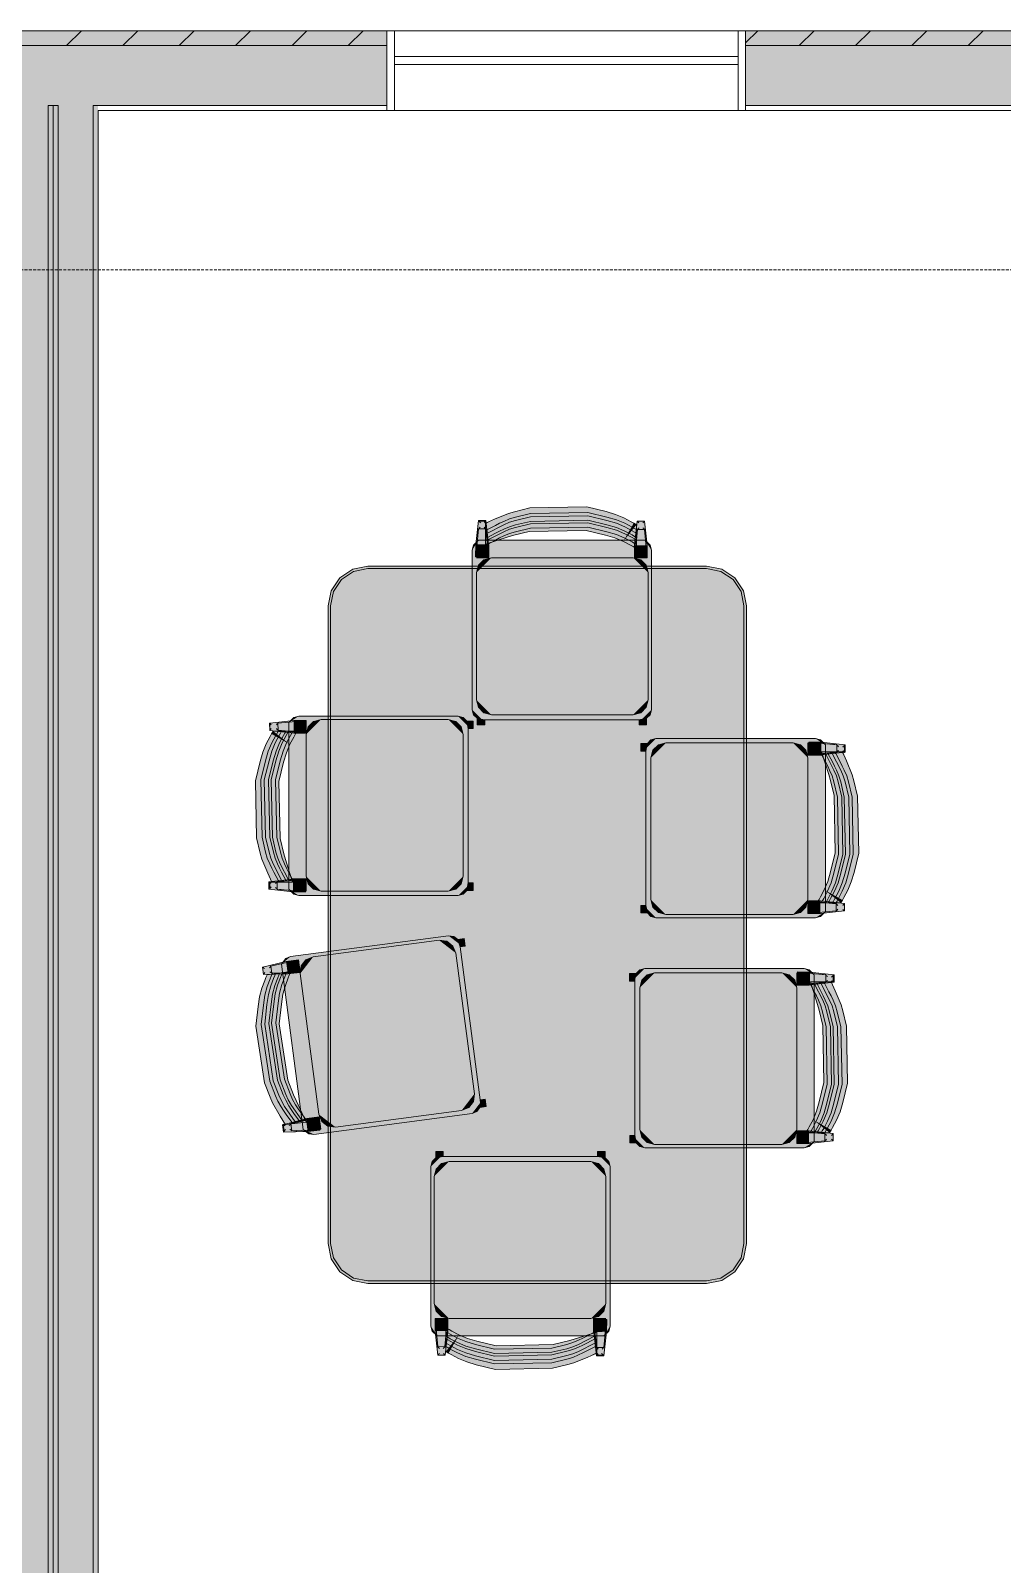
# Model space of a CAD drawing. Header units: inches. Extents: x 99 to 12024, y -5408 to 2559.
# Drawn here: x 8445.4 to 8542.9, y -4552.9 to -4399 of the extents above; entities that cross this region are included whole.
import ezdxf

# ---------------------------------------------------------------- set-up
doc = ezdxf.new("R2010")
doc.units = ezdxf.units.IN
doc.header["$LTSCALE"] = 96
doc.header["$MEASUREMENT"] = 0
doc.linetypes.add('Dash', pattern=[0.225, 0.15, -0.075])
for name, color, linetype, lineweight in [('Doors', 5, 'Continuous', 5), ('Walls_  Normal', 6, 'Continuous', 13), ('Windows', 5, 'Continuous', 5)]:
    doc.layers.add(name, color=color, linetype=linetype, lineweight=lineweight)
doc.layers.add('Furniture_ Interior', color=7, linetype='Continuous', lineweight=25, true_color=0x8080c0)
doc.layers.add('Hatch', color=7, linetype='Continuous', lineweight=0, true_color=0x919191)

# ---------------------------------------------------------------- blocks, each defined once
blk = doc.blocks.new('Seating_Chairs_Side Chairs_Ladder-back Chair')
at = {"layer": 'Furniture_ Interior', "color": 163, "lineweight": 0, "true_color": 0x8080c0, "transparency": 33554687}
for p, q in [((-7.6, 20.43), (-7.6, 20.43)), ((7.59, 20.43), (7.59, 20.43)), ((-8.3, 19.6), (-7.59, 19.59)), ((7.49, 19.51), (7.49, 19.57)), ((7.52, 19.21), (7.55, 19.19)), ((7.64, 19.68), (8.35, 19.68)), ((7.32, 18.02), (7.34, 18.18))]:
    blk.add_line(p, q, dxfattribs=at)
for points in [[(5.39, 18.85), (4.8, 19.02), (3.28, 19.39), (-2.46, 19.51), (-4.38, 19.03), (-5.34, 18.76), (-6.18, 18.41), (-6.9, 18.02), (-7.16, 17.88), (-7.5, 17.7), (-7.5, 20.08), (-7.22, 20.24), (-6.96, 20.38), (-6.23, 20.77), (-5.4, 21.12), (-4.44, 21.4), (-2.52, 21.87), (3.22, 21.76), (4.74, 21.39), (5.34, 21.22), (6.75, 20.63), (7.67, 20.23), (7.67, 20.16), (7.67, 18.14)], [(-8.57, 16.77), (-8.57, 18.02), (-8.3, 20.43), (-8.3, 20.44), (-7.57, 20.43), (-7.3, 18.02), (-7.29, 16.77)], [(7.37, 16.86), (7.37, 18.11), (7.64, 20.52), (7.64, 20.52), (8.37, 20.52), (8.64, 18.1), (8.65, 16.86)], [(8.87, 18.02), (9, 17.52), (9, 1.51), (8.87, 1.01), (8.5, 0.65), (8, 0.51), (-8, 0.51), (-8.5, 0.65), (-8.87, 1.01), (-9, 1.51), (-9, 17.52), (-8.87, 18.02), (-8.37, 18.52), (8.37, 18.52)], [(-8.47, 1.76), (-8.67, 2.51), (-8.67, 15.27), (-8.47, 16.02), (-7.92, 16.57), (-7.17, 16.77), (7.07, 16.77), (7.82, 16.57), (8.37, 16.02), (8.57, 15.27), (8.57, 2.51), (8.37, 1.76), (7.82, 1.21), (7.07, 1.01), (-7.17, 1.01), (-7.92, 1.21)], [(-7.76, 0.51), (-7.76, 0.01), (-8.51, 0.01), (-8.51, 0.65)], [(8.49, 0), (7.74, 0), (7.74, 0.5), (8.49, 0.63)]]:
    blk.add_lwpolyline(points, close=True, dxfattribs=at)
for points in [[(-8.3, 20.43), (-8.3, 20.43), (-8.57, 18.02), (-8.58, 16.77), (-7.32, 16.77), (-7.59, 19.59), (-7.59, 19.6), (-7.6, 19.6), (-7.6, 19.6), (-7.63, 19.63), (-7.63, 19.63), (-7.68, 19.69), (-7.68, 19.69), (-7.76, 19.76)], [(-8.15, 20.27), (-8.23, 20.35), (-8.28, 20.41), (-8.3, 20.43), (-7.6, 20.43), (-7.62, 20.41), (-7.67, 20.35), (-7.75, 20.27)], [(5.83, 20.42), (5.24, 20.67), (4.65, 20.84), (3.13, 21.2), (-2.61, 21.32), (-4.53, 20.85), (-5.5, 20.57), (-6.33, 20.22), (-7.05, 19.83), (-7.31, 19.69), (-7.59, 19.53)], [(7.51, 19.21), (5.83, 20.07), (5.24, 20.32), (4.65, 20.49), (3.13, 20.86), (-2.61, 20.97), (-4.53, 20.5), (-5.5, 20.22), (-6.33, 19.87), (-7.05, 19.48), (-7.31, 19.34), (-7.56, 19.2)], [(5.83, 19.64), (5.24, 19.88), (4.65, 20.06), (3.13, 20.42), (-2.61, 20.54), (-4.53, 20.07), (-5.5, 19.79), (-6.33, 19.44), (-7.05, 19.05), (-7.31, 18.91), (-7.48, 18.81)], [(5.83, 18.95), (5.24, 19.19), (4.65, 19.36), (3.13, 19.73), (-2.61, 19.84), (-4.53, 19.37), (-5.5, 19.09), (-6.33, 18.74), (-7.05, 18.35), (-7.31, 18.21), (-7.41, 18.16), (-7.45, 18.57), (-7.31, 18.65), (-7.05, 18.79), (-6.33, 19.18), (-5.5, 19.53), (-4.53, 19.81), (-2.61, 20.28), (3.13, 20.16), (4.65, 19.8), (5.24, 19.62), (5.83, 19.38), (7.44, 18.55)], [(7.51, 19.56), (6.66, 20.01), (6.24, 20.22), (5.83, 20.42)], [(7.64, 20.51), (7.64, 20.51), (7.37, 18.1), (7.37, 16.85), (8.62, 16.85), (8.35, 19.68), (8.35, 19.68), (8.35, 19.68), (8.34, 19.68), (8.31, 19.71), (8.31, 19.71), (8.26, 19.77), (8.26, 19.77), (8.18, 19.85)], [(7.75, 20.27), (7.67, 20.35), (7.61, 20.41), (7.59, 20.43), (8.3, 20.43), (8.28, 20.41), (8.22, 20.35), (8.14, 20.27)], [(7.79, 20.36), (7.71, 20.44), (7.66, 20.49), (7.64, 20.51), (8.35, 20.51), (8.33, 20.49), (8.27, 20.44), (8.19, 20.36)], [(-8.14, 19.76), (-8.22, 19.69), (-8.22, 19.69), (-8.27, 19.63), (-8.27, 19.63), (-8.3, 19.6), (-8.3, 19.6), (-8.31, 19.6), (-8.31, 19.59), (-8.58, 16.77)], [(-7.51, 19.08), (-7.48, 18.81), (-7.52, 18.79)], [(7.51, 18.78), (6.66, 19.23), (6.24, 19.44), (5.83, 19.64)], [(7.44, 18.52), (7.4, 18.14), (6.66, 18.53), (6.24, 18.75), (5.83, 18.95)], [(7.8, 19.85), (7.73, 19.77), (7.73, 19.77), (7.67, 19.71), (7.67, 19.71), (7.64, 19.68), (7.64, 19.68), (7.64, 19.68), (7.64, 19.68), (7.37, 16.85)], [(8.41, 19.46), (8.44, 19.2), (8.4, 19.18)], [(8.57, 18.58), (8.59, 18.4), (8.59, 17.15)], [(-7.35, 18.19), (-7.33, 18.02), (-7.32, 16.77)], [(8.57, 16.77), (7.32, 16.77), (7.32, 18.02)]]:
    blk.add_lwpolyline(points, dxfattribs=at)
at = {"layer": 'Furniture_ Interior', "lineweight": 0, "transparency": 33554687}
blk.add_lwpolyline([(7.75, 19.76), (7.68, 19.69), (7.68, 19.69), (7.62, 19.63), (7.62, 19.63), (7.59, 19.6), (7.59, 19.6), (7.59, 19.6), (7.59, 19.59), (7.32, 16.77)], dxfattribs=at)
at = {"layer": 'Furniture_ Interior', "color": 7, "lineweight": 0, "true_color": 0xffffff, "transparency": 33554687}
for points in [[(-4.44, 21.4), (-2.52, 21.87), (-4.44, 21.4), (-2.46, 19.51)], [(-2.46, 19.51), (-2.52, 21.87), (-2.46, 19.51), (3.22, 21.76)], [(3.28, 19.39), (-2.46, 19.51), (3.28, 19.39), (3.22, 21.76)], [(3.28, 19.39), (3.22, 21.76), (3.28, 19.39), (4.74, 21.39)], [(-8.57, 18.02), (-8.3, 20.43), (-8.57, 18.02), (-7.57, 20.43)], [(-7.57, 20.43), (-7.3, 18.02), (-7.57, 20.43), (-8.57, 18.02)], [(-8.3, 20.44), (-7.57, 20.43), (-8.3, 20.44), (-8.3, 20.43)], [(-7.5, 20.08), (-7.22, 20.24), (-7.5, 20.08), (-6.18, 18.41)], [(-6.9, 18.02), (-7.5, 20.08), (-6.9, 18.02), (-6.18, 18.41)], [(-7.5, 17.7), (-7.5, 20.08), (-7.5, 17.7), (-7.16, 17.88)], [(-7.16, 17.88), (-7.5, 20.08), (-7.16, 17.88), (-6.9, 18.02)], [(-6.18, 18.41), (-7.22, 20.24), (-6.18, 18.41), (-6.96, 20.38)], [(-5.34, 18.76), (-6.96, 20.38), (-5.34, 18.76), (-6.23, 20.77)], [(-5.34, 18.76), (-6.18, 18.41), (-5.34, 18.76), (-6.96, 20.38)], [(-6.23, 20.77), (-5.4, 21.12), (-6.23, 20.77), (-5.34, 18.76)], [(-5.4, 21.12), (-4.44, 21.4), (-5.4, 21.12), (-4.38, 19.03)], [(-5.34, 18.76), (-5.4, 21.12), (-5.34, 18.76), (-4.38, 19.03)], [(-4.38, 19.03), (-4.44, 21.4), (-4.38, 19.03), (-2.46, 19.51)], [(4.8, 19.02), (3.28, 19.39), (4.8, 19.02), (4.74, 21.39)], [(4.8, 19.02), (4.74, 21.39), (4.8, 19.02), (5.34, 21.22)], [(5.39, 18.85), (4.8, 19.02), (5.39, 18.85), (5.34, 21.22)], [(5.34, 21.22), (6.75, 20.63), (5.34, 21.22), (5.39, 18.85)], [(6.75, 20.63), (7.67, 20.16), (6.75, 20.63), (5.39, 18.85)], [(5.39, 18.85), (7.67, 20.16), (5.39, 18.85), (7.67, 18.14)], [(7.67, 20.23), (7.67, 20.16), (7.67, 20.23), (6.75, 20.63)], [(7.37, 18.11), (7.64, 20.52), (7.37, 18.11), (8.37, 20.52)], [(8.37, 20.52), (8.64, 18.1), (8.37, 20.52), (7.37, 18.11)], [(9, 17.52), (-9, 17.52), (9, 17.52), (-8.37, 18.52)], [(-8.87, 18.02), (-8.37, 18.52), (-8.87, 18.02), (-9, 17.52)], [(8.37, 18.52), (9, 17.52), (8.37, 18.52), (-8.37, 18.52)], [(8.37, 18.52), (8.87, 18.02), (8.37, 18.52), (9, 17.52)], [(-9, 1.51), (-9, 17.52), (-9, 1.51), (9, 1.51)], [(9, 1.51), (-9, 17.52), (9, 1.51), (9, 17.52)], [(-8.57, 18.02), (-7.3, 18.02), (-8.57, 18.02), (-8.57, 16.77)], [(-8.57, 16.77), (-7.3, 18.02), (-8.57, 16.77), (-7.29, 16.77)], [(7.37, 18.11), (8.64, 18.1), (7.37, 18.11), (7.37, 16.86)], [(7.37, 16.86), (8.64, 18.1), (7.37, 16.86), (8.65, 16.86)], [(-8.67, 15.27), (-8.47, 16.02), (-8.67, 15.27), (-7.17, 16.77)], [(-8.67, 15.27), (-7.17, 16.77), (-8.67, 15.27), (-7.17, 1.01)], [(-8.47, 16.02), (-7.92, 16.57), (-8.47, 16.02), (-7.17, 16.77)], [(-7.17, 16.77), (7.07, 16.77), (-7.17, 16.77), (7.07, 1.01)], [(7.07, 1.01), (-7.17, 1.01), (7.07, 1.01), (-7.17, 16.77)], [(7.82, 16.57), (8.37, 16.02), (7.82, 16.57), (7.07, 16.77)], [(7.07, 16.77), (8.37, 16.02), (7.07, 16.77), (8.57, 15.27)], [(7.07, 16.77), (8.57, 15.27), (7.07, 16.77), (8.57, 2.51)], [(7.07, 16.77), (8.57, 2.51), (7.07, 16.77), (7.07, 1.01)], [(-8.67, 2.51), (-8.67, 15.27), (-8.67, 2.51), (-7.17, 1.01)], [(-8.67, 2.51), (-7.17, 1.01), (-8.67, 2.51), (-8.47, 1.76)], [(-8.47, 1.76), (-7.17, 1.01), (-8.47, 1.76), (-7.92, 1.21)], [(8.57, 2.51), (8.37, 1.76), (8.57, 2.51), (7.07, 1.01)], [(8.37, 1.76), (7.82, 1.21), (8.37, 1.76), (7.07, 1.01)], [(8, 0.51), (-8, 0.51), (8, 0.51), (-9, 1.51)], [(9, 1.51), (8, 0.51), (9, 1.51), (-9, 1.51)], [(-8, 0.51), (-8.87, 1.01), (-8, 0.51), (-9, 1.51)], [(-8.5, 0.65), (-8.87, 1.01), (-8.5, 0.65), (-8, 0.51)], [(-7.76, 0.51), (-8.51, 0.01), (-7.76, 0.51), (-8.51, 0.65)], [(-7.76, 0.01), (-8.51, 0.01), (-7.76, 0.01), (-7.76, 0.51)], [(8.49, 0), (7.74, 0.5), (8.49, 0), (8.49, 0.63)], [(7.74, 0), (7.74, 0.5), (7.74, 0), (8.49, 0)], [(9, 1.51), (8.87, 1.01), (9, 1.51), (8, 0.51)], [(8.87, 1.01), (8.5, 0.65), (8.87, 1.01), (8, 0.51)]]:
    blk.add_solid(points, dxfattribs=at)
blk = doc.blocks.new('Tables_Dining Tables_Rectangular_Rect Pedestal')
at = {"layer": 'Furniture_ Interior', "color": 163, "lineweight": 0, "true_color": 0x8080c0, "transparency": 33554687}
for points in [[(-36, 4), (-36, 38), (-35.7, 39.53), (-34.83, 40.83), (-33.53, 41.7), (-32, 42), (32, 42), (33.53, 41.7), (34.83, 40.83), (35.7, 39.53), (36, 38), (36, 4), (35.7, 2.47), (34.83, 1.17), (33.53, 0.3), (32, 0), (-32, 0), (-33.53, 0.3), (-34.83, 1.17), (-35.7, 2.47)], [(-35.75, 4), (-35.75, 38), (-35.46, 39.44), (-34.65, 40.65), (-33.44, 41.46), (-32, 41.75), (32, 41.75), (33.44, 41.46), (34.65, 40.65), (35.46, 39.44), (35.75, 38), (35.75, 4), (35.46, 2.56), (34.65, 1.35), (33.44, 0.54), (32, 0.25), (-32, 0.25), (-33.44, 0.54), (-34.65, 1.35), (-35.46, 2.56)]]:
    blk.add_lwpolyline(points, close=True, dxfattribs=at)
at = {"layer": 'Furniture_ Interior', "color": 7, "lineweight": 0, "true_color": 0xffffff, "transparency": 33554687}
for points in [[(-36, 38), (-34.83, 40.83), (-36, 38), (-32, 42)], [(-36, 4), (-36, 38), (-36, 4), (-32, 42)], [(-36, 4), (-32, 42), (-36, 4), (-32, 0)], [(-35.75, 38), (-33.44, 41.46), (-35.75, 38), (-32, 41.75)], [(-32, 41.75), (-32, 0.25), (-32, 41.75), (-35.75, 38)], [(-34.83, 40.83), (-33.53, 41.7), (-34.83, 40.83), (-32, 42)], [(32, 42), (32, 0), (32, 42), (-32, 42)], [(-32, 42), (32, 0), (-32, 42), (-32, 0)], [(32, 41.75), (32, 0.25), (32, 41.75), (-32, 41.75)], [(-32, 41.75), (32, 0.25), (-32, 41.75), (-32, 0.25)], [(33.53, 41.7), (34.83, 40.83), (33.53, 41.7), (32, 42)], [(34.83, 40.83), (36, 38), (34.83, 40.83), (32, 42)], [(36, 38), (32, 0), (36, 38), (32, 42)], [(33.44, 41.46), (35.75, 38), (33.44, 41.46), (32, 41.75)], [(35.75, 38), (32, 0.25), (35.75, 38), (32, 41.75)], [(-36, 38), (-35.7, 39.53), (-36, 38), (-34.83, 40.83)], [(-34.65, 40.65), (-33.44, 41.46), (-34.65, 40.65), (-35.75, 38)], [(-35.75, 38), (-35.46, 39.44), (-35.75, 38), (-34.65, 40.65)], [(33.44, 41.46), (34.65, 40.65), (33.44, 41.46), (35.46, 39.44)], [(35.46, 39.44), (35.75, 38), (35.46, 39.44), (33.44, 41.46)], [(35.7, 39.53), (36, 38), (35.7, 39.53), (34.83, 40.83)], [(-35.75, 38), (-32, 0.25), (-35.75, 38), (-35.75, 4)], [(35.75, 4), (32, 0.25), (35.75, 4), (35.75, 38)], [(36, 4), (32, 0), (36, 4), (36, 38)], [(-32, 0), (-34.83, 1.17), (-32, 0), (-36, 4)], [(-36, 4), (-34.83, 1.17), (-36, 4), (-35.7, 2.47)], [(-35.75, 4), (-32, 0.25), (-35.75, 4), (-34.65, 1.35)], [(-35.46, 2.56), (-35.75, 4), (-35.46, 2.56), (-34.65, 1.35)], [(35.75, 4), (34.65, 1.35), (35.75, 4), (32, 0.25)], [(36, 4), (34.83, 1.17), (36, 4), (32, 0)], [(35.75, 4), (35.46, 2.56), (35.75, 4), (34.65, 1.35)], [(36, 4), (35.7, 2.47), (36, 4), (34.83, 1.17)], [(-33.53, 0.3), (-34.83, 1.17), (-33.53, 0.3), (-32, 0)], [(-33.44, 0.54), (-34.65, 1.35), (-33.44, 0.54), (-32, 0.25)], [(34.65, 1.35), (33.44, 0.54), (34.65, 1.35), (32, 0.25)], [(34.83, 1.17), (33.53, 0.3), (34.83, 1.17), (32, 0)]]:
    blk.add_solid(points, dxfattribs=at)

msp = doc.modelspace()

# ---------------------------------------------------------------- linework, layer by layer
at = {"layer": 'Doors', "linetype": 'Dash', "ltscale": 0.02, "transparency": 33554687}
msp.add_line((7915.12, -4423), (9355.12, -4423), dxfattribs=at)
at = {"layer": 'Hatch', "color": 1, "transparency": 33554687}
for p, q in [((8448.96, -4400.5), (8450.46, -4399)), ((8454.62, -4400.5), (8456.12, -4399)), ((8460.27, -4400.5), (8461.77, -4399)), ((8465.93, -4400.5), (8467.43, -4399)), ((8471.59, -4400.5), (8473.09, -4399)), ((8477.24, -4400.5), (8478.74, -4399)), ((8517.12, -4400.23), (8518.34, -4399)), ((8522.5, -4400.5), (8524, -4399)), ((8528.16, -4400.5), (8529.66, -4399)), ((8533.81, -4400.5), (8535.31, -4399)), ((8539.47, -4400.5), (8540.97, -4399))]:
    msp.add_line(p, q, dxfattribs=at)
at = {"layer": 'Walls_  Normal', "transparency": 33554687}
for p, q in [((8415.12, -4399), (8481.12, -4399)), ((8481.12, -4399), (8481.12, -4407)), ((8517.12, -4399), (8585.12, -4399)), ((8517.12, -4399), (8517.12, -4407)), ((8415.12, -4400.5), (8481.12, -4400.5)), ((8481.12, -4400.5), (8481.12, -4406.5)), ((8517.12, -4400.5), (8585.12, -4400.5)), ((8517.12, -4400.5), (8517.12, -4406.5)), ((8447.62, -4406.5), (8447.12, -4406.5)), ((8447.12, -4406.5), (8447.12, -4775.5)), ((8447.12, -4406.5), (8448.12, -4406.5)), ((8448.12, -4406.5), (8447.62, -4406.5)), ((8447.62, -4406.5), (8447.62, -4775.5)), ((8448.12, -4406.5), (8448.12, -4775.5)), ((8451.62, -4406.5), (8451.62, -4775.5)), ((8451.62, -4406.5), (8481.12, -4406.5)), ((8452.12, -4407), (8452.12, -4775)), ((8452.12, -4407), (8481.12, -4407)), ((8517.12, -4406.5), (8562.12, -4406.5)), ((8517.12, -4407), (8561.62, -4407))]:
    msp.add_line(p, q, dxfattribs=at)
at = {"layer": 'Walls_  Normal', "color": 252, "true_color": 0x949494, "transparency": 33554687}
for points in [[(8415.12, -4399), (8481.12, -4399), (8415.12, -4400.5), (8481.12, -4400.5)], [(8517.12, -4399), (8585.12, -4399), (8517.12, -4400.5), (8585.12, -4400.5)], [(8415.12, -4400.5), (8481.12, -4400.5), (8415.12, -4406.5), (8481.12, -4406.5)], [(8517.12, -4400.5), (8585.12, -4400.5), (8517.12, -4406.5), (8585.12, -4406.5)], [(8447.12, -4406.5), (8447.12, -4775.5), (8443.62, -4406.5), (8443.62, -4775.5)], [(8447.62, -4406.5), (8447.62, -4775.5), (8447.12, -4406.5), (8447.12, -4775.5)], [(8448.12, -4406.5), (8448.12, -4775.5), (8447.62, -4406.5), (8447.62, -4775.5)], [(8451.62, -4406.5), (8451.62, -4775.5), (8448.12, -4406.5), (8448.12, -4775.5)]]:
    msp.add_solid(points, dxfattribs=at)
at = {"layer": 'Walls_  Normal', "color": 236, "true_color": 0x7a003d, "transparency": 33554687}
msp.add_solid([(8452.12, -4406.5), (8452.12, -4775.5), (8451.62, -4406.5), (8451.62, -4775.5)], dxfattribs=at)
at = {"layer": 'Windows', "transparency": 33554687}
for p, q in [((8481.12, -4399), (8517.12, -4399)), ((8481.87, -4399), (8481.12, -4399)), ((8481.12, -4399), (8481.12, -4407)), ((8481.87, -4399), (8481.87, -4407)), ((8517.12, -4399), (8516.37, -4399)), ((8516.37, -4399), (8516.37, -4407)), ((8517.12, -4399), (8517.12, -4407)), ((8516.37, -4401.6), (8481.87, -4401.6)), ((8516.37, -4402.4), (8481.87, -4402.4)), ((8481.12, -4407), (8517.12, -4407)), ((8481.87, -4407), (8481.12, -4407)), ((8517.12, -4407), (8516.37, -4407))]:
    msp.add_line(p, q, dxfattribs=at)

# ---------------------------------------------------------------- block references
at = {"layer": 'Furniture_ Interior', "transparency": 33554687, "xscale": -1}
for name, p, rotation in [('Seating_Chairs_Side Chairs_Ladder-back Chair', (8498.67, -4468.67), 359.9999999999999), ('Tables_Dining Tables_Rectangular_Rect Pedestal', (8517.21, -4488.74), 89.99999999999993), ('Seating_Chairs_Side Chairs_Ladder-back Chair', (8489.78, -4476.81), 89.99999999999993), ('Seating_Chairs_Side Chairs_Ladder-back Chair', (8506.61, -4479.05), 269.9999999999999), ('Seating_Chairs_Side Chairs_Ladder-back Chair', (8489.98, -4498.57), 97.49999999999982), ('Seating_Chairs_Side Chairs_Ladder-back Chair', (8505.48, -4502.13), 269.9999999999999), ('Seating_Chairs_Side Chairs_Ladder-back Chair', (8494.53, -4511.5), 180)]:
    msp.add_blockref(name, p, dxfattribs=dict(at, rotation=rotation))

doc.saveas('drawing.dxf')
